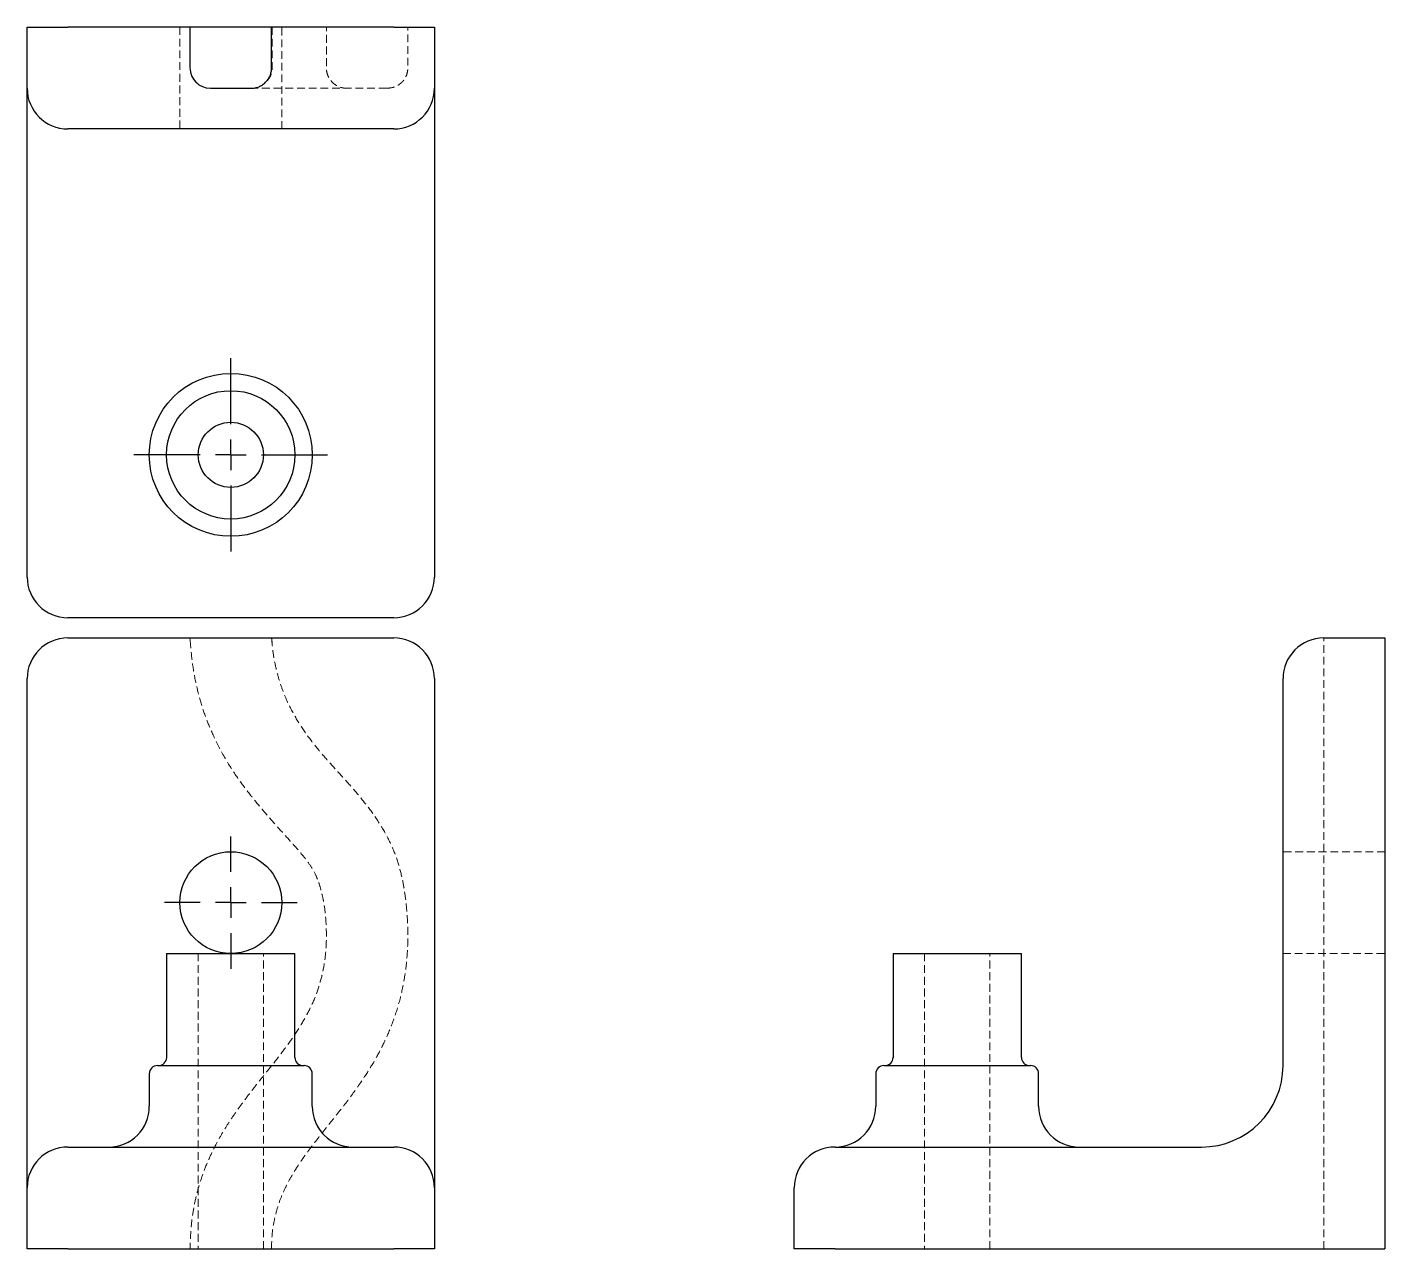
# Model space of a CAD drawing. Header units: millimetres. Extents: x 50 to 271, y 7 to 206.
import ezdxf

# ---------------------------------------------------------------- set-up
doc = ezdxf.new("R2010")
doc.units = ezdxf.units.MM
doc.linetypes.add('HIDDEN', pattern=[1.905, 1.27, -0.635])
doc.layers.add('10', color=7, linetype='Continuous')

# ---------------------------------------------------------------- blocks, each defined once
blk = doc.blocks.new('SW_CENTERMARKSYMBOL_0')
at = {"layer": '10', "color": 0}
for p, q in [((0, 5), (0, 10.8)), ((0, 0), (0, 2.5)), ((-5, 0), (-10.8, 0)), ((0, 0), (-2.5, 0)), ((0, 0), (0, -2.5)), ((0, 0), (2.5, 0)), ((5, 0), (10.8, 0)), ((0, -5), (0, -10.8))]:
    blk.add_line(p, q, dxfattribs=at)
blk = doc.blocks.new('SW_CENTERMARKSYMBOL_1')
at = {"layer": '10', "color": 0}
for p, q in [((0, 5), (0, 15.78)), ((0, 0), (0, 2.5)), ((-5, 0), (-15.78, 0)), ((0, 0), (-2.5, 0)), ((0, 0), (0, -2.5)), ((0, 0), (2.5, 0)), ((5, 0), (15.78, 0)), ((0, -5), (0, -15.78))]:
    blk.add_line(p, q, dxfattribs=at)

msp = doc.modelspace()

# ---------------------------------------------------------------- linework, layer by layer
at = {"color": 7, "linetype": 'Continuous', "lineweight": 25}
for p, q in [((49.8, 196.18), (49.8, 206.14)), ((49.8, 206.14), (56.44, 206.14)), ((76.35, 206.14), (56.44, 206.14)), ((76.37, 206.14), (76.35, 206.14)), ((76.35, 206.14), (76.35, 199.5)), ((89.65, 199.5), (89.65, 206.14)), ((109.56, 206.14), (89.65, 206.14)), ((109.56, 206.14), (116.2, 206.14)), ((116.2, 206.14), (116.2, 196.18)), ((49.8, 116.5), (49.8, 196.18)), ((79.67, 196.18), (83, 196.18)), ((83, 196.18), (86.33, 196.18)), ((116.2, 196.18), (116.2, 116.5)), ((109.56, 189.54), (56.44, 189.54)), ((109.56, 109.86), (56.44, 109.86)), ((56.44, 106.59), (79.67, 106.59)), ((79.67, 106.59), (83, 106.59)), ((83, 106.59), (86.33, 106.59)), ((86.33, 106.59), (109.56, 106.59)), ((261.18, 106.59), (271.14, 106.59)), ((271.14, 106.59), (271.14, 99.95)), ((49.8, 16.96), (49.8, 99.95)), ((116.2, 99.95), (116.2, 16.96)), ((254.54, 36.88), (254.54, 99.95)), ((271.14, 99.95), (271.14, 7)), ((72.54, 55.14), (72.54, 38.2)), ((72.54, 55.14), (83, 55.14)), ((83, 55.14), (93.46, 55.14)), ((93.46, 38.2), (93.46, 55.14)), ((190.97, 55.14), (190.97, 38.2)), ((190.97, 55.14), (211.88, 55.14)), ((211.88, 38.2), (211.88, 55.14)), ((69.72, 35.55), (69.72, 30.24)), ((71.05, 36.88), (83, 36.88)), ((83, 36.88), (94.95, 36.88)), ((96.28, 30.24), (96.28, 35.55)), ((188.14, 35.55), (188.14, 30.24)), ((189.47, 36.88), (213.37, 36.88)), ((214.7, 30.24), (214.7, 35.55)), ((56.44, 23.6), (83, 23.6)), ((83, 23.6), (109.56, 23.6)), ((181.5, 23.6), (241.26, 23.6)), ((49.8, 7), (49.8, 16.96)), ((116.2, 16.96), (116.2, 7)), ((174.86, 7), (174.86, 16.96)), ((56.44, 7), (49.8, 7)), ((56.44, 7), (109.56, 7)), ((116.2, 7), (109.56, 7)), ((181.5, 7), (174.86, 7)), ((181.5, 7), (271.14, 7))]:
    msp.add_line(p, q, dxfattribs=at)
at = {"color": 7, "linetype": 'HIDDEN', "lineweight": 18}
for p, q in [((74.7, 206.14), (74.7, 189.54)), ((76.36, 199.5), (76.36, 206.14)), ((89.64, 206.14), (89.64, 199.5)), ((91.3, 189.54), (91.3, 206.14)), ((76.37, 106.18), (76.35, 106.59)), ((89.73, 105.9), (89.65, 106.59)), ((264.5, 106.59), (271.14, 106.59)), ((271.14, 71.73), (254.54, 71.73)), ((77.69, 55.14), (77.69, 7)), ((88.31, 7), (88.31, 55.14)), ((196.11, 55.14), (196.11, 7)), ((206.73, 7), (206.73, 55.14)), ((254.54, 55.14), (271.14, 55.14))]:
    msp.add_line(p, q, dxfattribs=at)
at = {"color": 7, "linetype": 'HIDDEN', "lineweight": 18, "flags": 128}
msp.add_lwpolyline([(76.35, 106.59), (76.35, 106.59)], dxfattribs=at)
at = {"color": 7, "linetype": 'Continuous', "lineweight": 25, "flags": 128}
msp.add_lwpolyline([(89.65, 106.59), (89.65, 106.59)], dxfattribs=at)
at = {"color": 7, "linetype": 'Continuous', "lineweight": 25}
for centre, radius in [((83, 136.42), 13.28), ((83, 136.42), 10.46), ((83, 136.42), 5.31), ((83, 63.43), 8.3)]:
    msp.add_circle(centre, radius, dxfattribs=at)
at = {"color": 7, "linetype": 'HIDDEN', "lineweight": 18}
msp.add_arc((79.68, 199.5), 3.32, 180, 270, dxfattribs=at)
at = {"color": 7, "linetype": 'Continuous', "lineweight": 25}
for centre, radius, start, end in [((56.44, 196.18), 6.64, 180, 270), ((109.56, 196.18), 6.64, 270, 0), ((56.44, 116.5), 6.64, 180, 270), ((109.56, 116.5), 6.64, 270, 0), ((56.44, 99.95), 6.64, 90, 180), ((109.56, 99.95), 6.64, 0, 90), ((261.18, 99.95), 6.64, 90, 180), ((71.22, 38.2), 1.33, 270, 0), ((94.78, 38.2), 1.33, 180, 270), ((189.64, 38.2), 1.33, 270, 0), ((213.21, 38.2), 1.33, 180, 270), ((71.05, 35.55), 1.33, 90, 180), ((94.95, 35.55), 1.33, 0, 90), ((189.47, 35.55), 1.33, 90, 180), ((213.37, 35.55), 1.33, 0, 90), ((241.26, 36.88), 13.28, 270, 0), ((63.08, 30.24), 6.64, 270, 0), ((102.92, 30.24), 6.64, 180, 270), ((181.5, 30.24), 6.64, 270, 0), ((221.34, 30.24), 6.64, 180, 270), ((56.44, 16.96), 6.64, 90, 180), ((109.56, 16.96), 6.64, 0, 90), ((181.5, 16.96), 6.64, 90, 180)]:
    msp.add_arc(centre, radius, start, end, dxfattribs=at)
msp.add_ellipse((79.67, 199.5), major_axis=(-3.33, 0), ratio=0.998092, start_param=0, end_param=1.570796, dxfattribs=at)
for points, knots in [([(89.59, 206.14), (89.08, 206.14), (87.7, 206.14), (85.8, 206.14), (83.91, 206.14), (82.32, 206.14), (80.83, 206.14), (79.48, 206.14), (78.32, 206.14), (77.39, 206.14), (76.74, 206.14), (76.53, 206.14), (76.44, 206.14)], [0, 0, 0, 0, 0.072212, 0.193883, 0.280469, 0.37143, 0.466853, 0.566856, 0.671591, 0.781276, 0.896599, 1, 1, 1, 1]), ([(86.33, 196.18), (86.54, 196.18), (86.76, 196.2), (87.18, 196.28), (87.4, 196.35), (87.8, 196.51), (87.99, 196.61), (88.35, 196.85), (88.52, 196.99), (88.83, 197.3), (88.97, 197.47), (89.21, 197.83), (89.31, 198.02), (89.48, 198.42), (89.54, 198.63), (89.63, 199.06), (89.65, 199.28), (89.65, 199.5)], [0, 0, 0, 0, 0.125, 0.125, 0.25, 0.25, 0.375, 0.375, 0.5, 0.5, 0.625, 0.625, 0.75, 0.75, 0.875, 0.875, 1, 1, 1, 1])]:
    msp.add_open_spline(points, degree=3, knots=knots, dxfattribs=at)
at = {"color": 7, "linetype": 'HIDDEN', "lineweight": 18}
for points, knots in [([(89.76, 206.14), (89.76, 205.52), (89.76, 204.37), (89.76, 202.79), (89.76, 201.46), (89.75, 200.4), (89.77, 199.59), (89.74, 199.05), (89.66, 198.68), (89.51, 198.24), (89.27, 197.81), (88.93, 197.37), (88.65, 197.09), (88.48, 196.96), (88.42, 196.93)], [0, 0, 0, 0, 0.182869, 0.339881, 0.471036, 0.576333, 0.655774, 0.710965, 0.737618, 0.766875, 0.850385, 0.906741, 0.97354, 1, 1, 1, 1]), ([(102.11, 196.18), (102.04, 196.18), (101.92, 196.17), (101.61, 196.18), (101.2, 196.24), (100.71, 196.38), (100.19, 196.63), (99.64, 197.03), (99.14, 197.6), (98.79, 198.28), (98.6, 198.96), (98.58, 199.63), (98.59, 200.39), (98.58, 201.38), (98.58, 202.68), (98.58, 204.3), (98.58, 205.49), (98.58, 206.14)], [0, 0, 0, 0, 0.0458677, 0.08467, 0.1202121, 0.1576417, 0.2024191, 0.2560051, 0.3176356, 0.3804523, 0.4362282, 0.4847201, 0.5380048, 0.6158678, 0.7188138, 0.8468558, 1, 1, 1, 1]), ([(108.41, 196.18), (108.75, 196.2), (109.35, 196.24), (110.16, 196.58), (110.72, 196.97), (111.05, 197.3), (111.22, 197.52), (111.33, 197.68), (111.44, 197.86), (111.61, 198.19), (111.82, 198.75), (111.88, 199.63), (111.86, 200.74), (111.87, 202.19), (111.86, 204.01), (111.87, 205.39), (111.87, 206.14)], [0, 0, 0, 0, 0.113343, 0.206486, 0.27768, 0.32623, 0.342181, 0.352995, 0.370826, 0.390419, 0.436939, 0.504143, 0.587106, 0.688442, 0.831461, 1, 1, 1, 1]), ([(108.4, 196.18), (108.33, 196.18), (108.18, 196.18), (107.68, 196.18), (106.83, 196.18), (105.56, 196.18), (103.91, 196.18), (101.99, 196.18), (99.91, 196.18), (97.76, 196.18), (95.61, 196.18), (93.69, 196.18), (92.02, 196.18), (90.59, 196.18), (89.32, 196.18), (88.21, 196.18), (87.31, 196.18), (86.63, 196.18), (86.43, 196.18), (86.33, 196.18)], [0, 0, 0, 0, 0.045848, 0.1055707, 0.168327, 0.2277553, 0.2887982, 0.3507649, 0.4126688, 0.4745774, 0.5369683, 0.6003264, 0.6509746, 0.7025625, 0.7555862, 0.8107879, 0.8691835, 0.9319068, 1, 1, 1, 1]), ([(88.36, 196.88), (88.29, 196.82), (88.04, 196.63), (87.79, 196.52), (87.62, 196.44)], [0, 0, 0, 0, 0.311439, 1, 1, 1, 1]), ([(89.64, 7), (89.65, 7.74), (89.68, 9.14), (89.96, 11.09), (90.39, 13.03), (91, 14.95), (91.8, 16.82), (92.64, 18.42), (93.45, 19.79), (94.22, 20.97), (95.52, 22.85), (97.5, 25.41), (100.14, 28.69), (102.67, 31.94), (104.81, 34.98), (106.56, 37.83), (108, 40.56), (109.28, 43.51), (110.37, 46.73), (111.21, 50.24), (111.74, 54.03), (111.9, 57.36), (111.83, 60.17), (111.68, 62.44), (111.41, 64.9), (110.94, 67.53), (110.2, 70.3), (109.08, 73.13), (107.56, 75.93), (105.72, 78.61), (103.71, 81.13), (101.63, 83.49), (99.54, 85.76), (97.51, 88.05), (95.59, 90.47), (93.83, 93.07), (92.5, 95.52), (91.54, 97.77), (90.84, 99.79), (90.27, 101.99), (89.84, 104.28), (89.72, 105.84), (89.66, 106.59)], [0, 0, 0, 0, 0.019915, 0.03736, 0.052822, 0.073241, 0.091279, 0.107369, 0.121591, 0.133868, 0.145075, 0.182947, 0.220798, 0.257897, 0.293545, 0.320265, 0.347576, 0.376296, 0.406495, 0.438692, 0.472899, 0.508986, 0.527913, 0.548153, 0.570198, 0.594088, 0.619702, 0.647031, 0.67569, 0.704962, 0.733936, 0.761982, 0.789419, 0.816687, 0.844205, 0.8721, 0.900788, 0.918775, 0.937707, 0.957954, 0.979842, 1, 1, 1, 1]), ([(261.18, 7), (261.18, 8.9), (261.18, 10.63), (261.18, 13.86), (261.18, 15.35), (261.18, 18.2), (261.18, 19.55), (261.18, 22.2), (261.18, 23.49), (261.18, 27.34), (261.18, 29.89), (261.18, 35.45), (261.18, 38.45), (261.18, 43.69), (261.18, 45.56), (261.18, 48.57), (261.18, 49.61), (261.18, 51.77), (261.18, 52.88), (261.18, 55.19), (261.18, 56.38), (261.18, 58.82), (261.18, 60.08), (261.18, 62.07), (261.18, 62.75), (261.18, 64.14), (261.18, 66.27), (261.18, 68.48), (261.18, 70.69), (261.18, 71.42), (261.18, 72.87), (261.18, 73.58), (261.18, 75.67), (261.18, 77.01), (261.18, 80.86), (261.18, 83.2), (261.18, 87.08), (261.18, 88.44), (261.18, 91.32), (261.18, 92.86), (261.18, 96.19), (261.18, 97.99), (261.18, 101.98), (261.18, 104.17), (261.18, 106.59)], [0, 0, 0, 0, 0.0625, 0.0625, 0.125, 0.125, 0.1875, 0.1875, 0.25, 0.25, 0.375, 0.375, 0.5, 0.5, 0.5625, 0.5625, 0.59375, 0.59375, 0.625, 0.625, 0.65625, 0.65625, 0.6875, 0.6875, 0.703125, 0.703125, 0.71875, 0.75, 0.75, 0.765625, 0.765625, 0.78125, 0.78125, 0.8125, 0.8125, 0.875, 0.875, 0.90625, 0.90625, 0.9375, 0.9375, 0.96875, 0.96875, 1, 1, 1, 1]), ([(76.37, 106.18), (76.47, 105), (76.67, 102.72), (77.24, 99.41), (78, 96.33), (78.96, 93.45), (80.2, 90.46), (81.76, 87.41), (83.65, 84.37), (85.62, 81.67), (87.58, 79.25), (89.47, 77.06), (91.32, 74.99), (93.06, 73.07), (94.62, 71.3), (95.85, 69.71), (96.77, 68.19), (97.38, 66.63), (97.84, 65.04), (98.24, 63.12), (98.5, 60.91), (98.62, 58.23), (98.53, 55.45), (98.13, 52.59), (97.45, 49.87), (96.46, 47.23), (95.16, 44.63), (93.57, 42.07), (91.82, 39.62), (90.04, 37.33), (88.61, 35.55), (87.53, 34.21), (86.76, 33.22), (85.92, 32.14), (84.96, 30.87), (83.85, 29.34), (82.74, 27.69), (81.65, 25.95), (80.62, 24.13), (79.6, 22.06), (78.68, 19.89), (77.9, 17.64), (77.27, 15.32), (76.78, 12.77), (76.45, 9.97), (76.39, 8.02), (76.36, 7)], [0, 0, 0, 0, 0.0317392, 0.0616726, 0.0900792, 0.1171619, 0.1430054, 0.1771888, 0.20917, 0.2390419, 0.2669686, 0.2929699, 0.3167916, 0.3416678, 0.3626805, 0.3802172, 0.3955757, 0.4102893, 0.4251213, 0.440167, 0.4629179, 0.4849414, 0.512118, 0.537626, 0.5625572, 0.5875639, 0.6135393, 0.6412743, 0.6691191, 0.6952588, 0.7194731, 0.7307677, 0.7414779, 0.7532025, 0.7674443, 0.7843499, 0.8040949, 0.8209006, 0.8395502, 0.8601772, 0.8829549, 0.9028565, 0.9243391, 0.9475167, 0.9726225, 1, 1, 1, 1])]:
    msp.add_open_spline(points, degree=3, knots=knots, dxfattribs=at)

# ---------------------------------------------------------------- block references
at = {"layer": '10'}
for name, p in [('SW_CENTERMARKSYMBOL_1', (83, 136.42)), ('SW_CENTERMARKSYMBOL_0', (83, 63.43))]:
    msp.add_blockref(name, p, dxfattribs=at)

doc.saveas('drawing.dxf')
